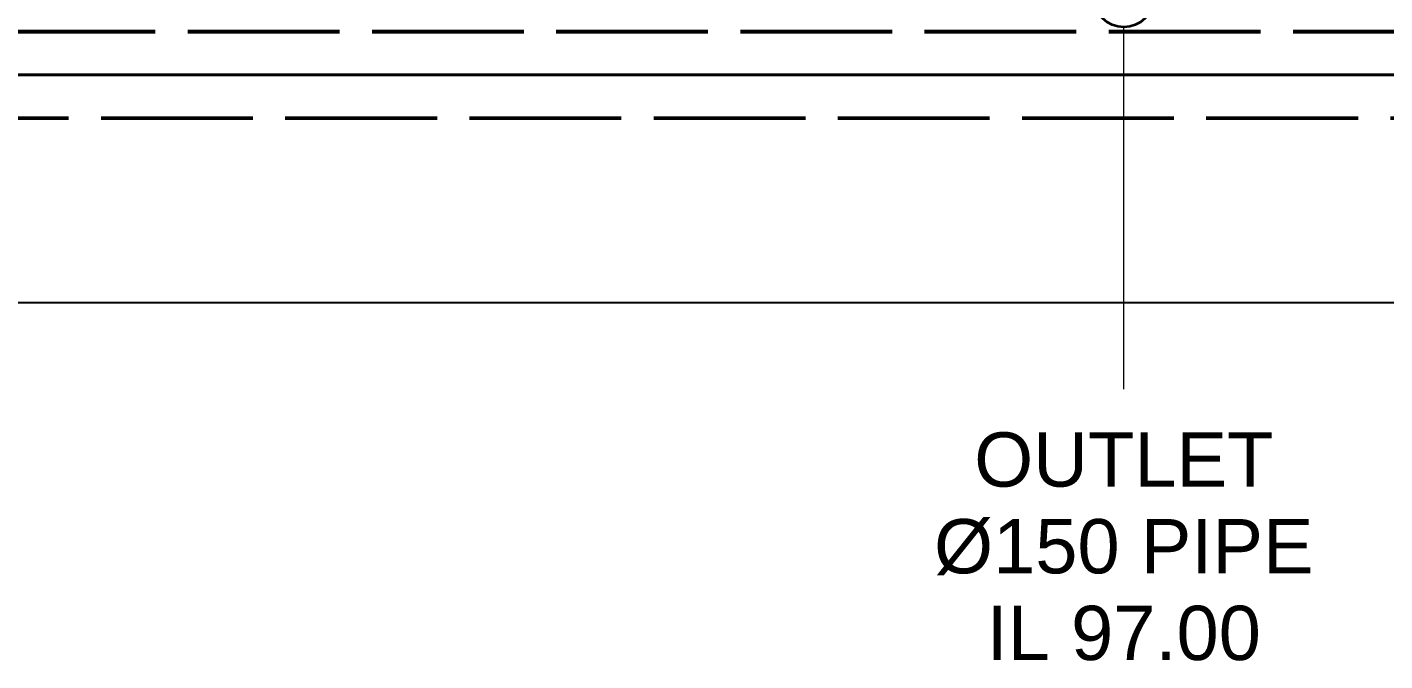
# Model space of a CAD drawing. Header units: millimetres. Extents: x -3624 to 35773, y -5396 to 4924.
# Drawn here: x 9637 to 14057, y -2084 to -21 of the extents above; entities that cross this region are included whole.
import ezdxf
from ezdxf.enums import TextEntityAlignment as Align

# ---------------------------------------------------------------- set-up
doc = ezdxf.new("R2010")
doc.units = ezdxf.units.MM
doc.linetypes.add('DASH_494_106', pattern=[599.722222, 493.888889, -105.833333])
for name, color, linetype in [('ANNOTATIONS', 7, 'Continuous'), ('DIMENSIONS', 7, 'Continuous'), ('GEOFAB', 5, 'Continuous'), ('PIPES', 7, 'Continuous')]:
    doc.layers.add(name, color=color, linetype=linetype)
doc.styles.add('ARIAL', font='arial.ttf')
doc.dimstyles.get("Standard").update_dxf_attribs({"dimtxt": 2.5, "dimasz": 2.5, "dimexe": 1.25, "dimexo": 0.625, "dimtad": 1, "dimcen": 2.5, "dimazin": 3, "dimtfac": 1, "dimtmove": 0, "dimatfit": 3})

msp = doc.modelspace()

# ---------------------------------------------------------------- linework, layer by layer
at = {"layer": 'ANNOTATIONS', "lineweight": 18}
msp.add_line((13207.5, -1199.4), (13207.5, -21.2), dxfattribs=at)
at = {"layer": 'GEOFAB', "color": 6, "lineweight": 40}
msp.add_line((-176.4, -176.4), (34676.4, -176.4), dxfattribs=at)
at = {"layer": 'GEOFAB', "color": 5, "linetype": 'DASH_494_106', "lineweight": 50}
msp.add_line((-317.5, -317.5), (34817.5, -317.5), dxfattribs=at)
at = {"layer": 'GEOFAB', "color": 5, "linetype": 'DASH_494_106', "lineweight": 53}
msp.add_lwpolyline([(-35.3, -35.3), (34535.3, -35.3), (34535.3, 2375.3), (-35.3, 2375.3)], close=True, dxfattribs=at)
at = {"layer": 'PIPES', "color": 5, "lineweight": 35}
msp.add_circle((13207.5, 75), 96.2, dxfattribs=at)

# ---------------------------------------------------------------- texts
at = {"layer": 'ANNOTATIONS', "style": 'ARIAL'}
for s, p in [('OUTLET', (13207.5, -1516.9)), ('Ø150 PIPE', (13207.5, -1799.2)), ('IL 97.00', (13207.5, -2081.4))]:
    msp.add_text(s, height=176.81, dxfattribs=at).set_placement(p, align=Align.CENTER)

# ---------------------------------------------------------------- dimensions: what is measured, and where the dimension line sits
at = {"layer": 'DIMENSIONS'}
msp.add_linear_dim(base=(0, -917.2), p1=(0, -317.5), p2=(34500, -317.5), dimstyle='Standard', override={"dimtxt": 202.071111, "dimasz": 158.75, "dimexe": 105.833333, "dimexo": 0, "dimgap": 88.194444, "dimtad": 1, "dimtih": 0, "dimtoh": 0, "dimdec": 0, "dimtxsty": 'ARIAL', "dimclrd": 7, "dimclre": 7, "dimclrt": 7}, dxfattribs=at).render()

doc.saveas('drawing.dxf')
